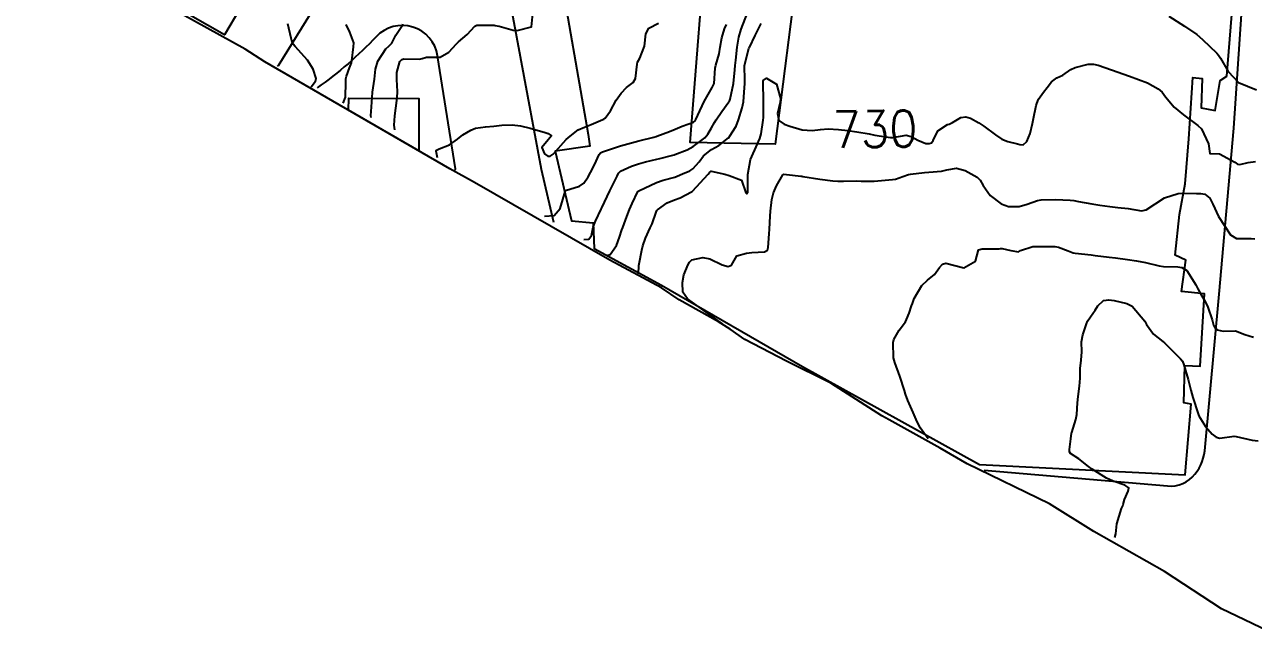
# Model space of a CAD drawing. Header units: metres. Extents: x 307586 to 320046, y 7427249 to 7434250.
# Drawn here: x 309150.5 to 309286, y 7432390.5 to 7432458.1 of the extents above; entities that cross this region are included whole.
import ezdxf
from ezdxf.enums import TextEntityAlignment as Align

# ---------------------------------------------------------------- set-up
doc = ezdxf.new("R2010")
doc.units = ezdxf.units.M
doc.header["$MEASUREMENT"] = 0
for name, color, linetype in [('Area', 45, 'Continuous'), ('Cotas', 45, 'Continuous'), ('Curvas de Nivel 1m', 11, 'Continuous'), ('Curvas de Nivel 5m', 15, 'Continuous'), ('Edificações', 30, 'Continuous'), ('Vias Primárias', 230, 'Continuous')]:
    doc.layers.add(name, color=color, linetype=linetype)
doc.styles.add('Style-STANDARD', font='STANDARD.shx')

msp = doc.modelspace()

# ---------------------------------------------------------------- linework, layer by layer
at = {"layer": 'Area'}
msp.add_polyline3d([(309289.31, 7432390.45, 742.07), (309282.46, 7432393.72, 733.57), (309276.19, 7432397.81, 733.32), (309268.39, 7432402.23, 732.93), (309263.52, 7432405.29, 732.81), (309254.42, 7432409.7, 735.66), (309251.45, 7432411.41, 736.13), (309245.83, 7432414.53, 735.81), (309245.02, 7432414.97, 735.9), (309239.41, 7432418.59, 734.69), (309234.51, 7432420.99, 735.05), (309229.93, 7432423.4, 734.57), (309228.29, 7432424.54, 734.34), (309227.02, 7432425.32, 734.11), (309222.7, 7432427.75, 734.24), (309220.72, 7432429.08, 734.03), (309215.04, 7432432.12, 733.75), (309200.13, 7432440.68, 726.29), (309197.41, 7432442.19, 726.09), (309177.03, 7432453.99, 731.94), (309174.84, 7432455.38, 723.95), (309165.08, 7432460.79, 727.48)], dxfattribs=at)
at = {"layer": 'Curvas de Nivel 1m', "flags": 128}
for points, elevation in [([(309212.18, 7432434.39), (309212.73, 7432434.46), (309213.03, 7432434.85), (309213.22, 7432435.77), (309213.46, 7432436.44), (309214.08, 7432437.76), (309214.11, 7432437.81), (309214.15, 7432437.89), (309215.04, 7432439.75), (309215.84, 7432441.39), (309216.01, 7432441.73), (309216.09, 7432441.84), (309216.2, 7432441.92), (309217.42, 7432442.5), (309218.21, 7432442.76), (309218.96, 7432442.95), (309220.22, 7432443.26), (309220.55, 7432443.34), (309221.84, 7432443.66), (309222.14, 7432443.74), (309222.22, 7432443.77), (309223.58, 7432444.29), (309224.23, 7432444.64), (309225.52, 7432445.62), (309225.86, 7432446.01), (309226.26, 7432446.71), (309226.59, 7432447.29), (309226.78, 7432447.6), (309227.37, 7432448.51), (309228.17, 7432449.59), (309228.22, 7432449.66), (309228.3, 7432449.88), (309228.66, 7432451.58), (309228.81, 7432453.11), (309228.85, 7432453.58), (309228.92, 7432454.15), (309229.08, 7432455.58), (309229.27, 7432456.69), (309229.53, 7432457.57), (309230.23, 7432459.38)], 728), ([(309276.66, 7432459.01), (309278.4, 7432457.93), (309279.73, 7432456.98), (309280.38, 7432456.44), (309281.95, 7432454.95), (309282.14, 7432454.73), (309282.36, 7432454.39), (309283.21, 7432452.93), (309284.32, 7432451.71), (309286.31, 7432450.89)], 729), ([(309182.11, 7432451.24), (309182.61, 7432451.84), (309182.69, 7432452.14), (309182.33, 7432453.19), (309181.7, 7432454.15), (309180.36, 7432455.67), (309180.13, 7432455.94), (309180.04, 7432456.16), (309179.93, 7432456.6), (309179.56, 7432458.17)], 722), ([(309185.64, 7432449.43), (309185.89, 7432450.1), (309185.94, 7432451.73), (309185.96, 7432452.1), (309186.01, 7432452.4), (309186.33, 7432453.32), (309186.55, 7432453.88), (309186.59, 7432454.09), (309186.79, 7432455.65), (309186.83, 7432456.09), (309186.38, 7432457.25), (309185.98, 7432458.1)], 723), ([(309188.74, 7432447.83), (309188.71, 7432448.06), (309188.73, 7432448.51), (309188.83, 7432450.06), (309188.89, 7432450.65), (309189.1, 7432452.06), (309189.22, 7432453.17), (309189.46, 7432454.05), (309190.36, 7432455.41), (309190.68, 7432455.71), (309191, 7432456.03), (309191.47, 7432456.93), (309192.19, 7432458.02), (309192.24, 7432458.17)], 724), ([(309196.05, 7432443.41), (309195.89, 7432444.14), (309195.95, 7432444.25), (309196.23, 7432444.38), (309197.37, 7432444.82), (309198.24, 7432445.47), (309198.84, 7432445.94), (309199.73, 7432446.44), (309200.25, 7432446.66), (309201.34, 7432446.82), (309202.26, 7432446.91), (309203.14, 7432447.01), (309204.26, 7432447.04), (309205.19, 7432446.93), (309206.26, 7432446.67), (309207.9, 7432446.19), (309208.25, 7432446.08), (309208.62, 7432445.82), (309208.24, 7432445.38), (309207.53, 7432444.53), (309207.83, 7432443.83), (309208.22, 7432443.57), (309208.47, 7432443.58), (309208.78, 7432443.82), (309210.24, 7432445.42), (309210.44, 7432445.6), (309210.67, 7432445.8), (309211.54, 7432446.5), (309212.26, 7432446.78), (309212.98, 7432447.06), (309214.27, 7432447.62), (309214.37, 7432447.66), (309214.53, 7432447.76), (309215.11, 7432448.58), (309215.75, 7432449.74), (309216.3, 7432450.53), (309216.89, 7432451.14), (309217.6, 7432451.72), (309217.88, 7432452.15), (309218.04, 7432453.71), (309218.11, 7432453.95), (309218.35, 7432454.37), (309218.88, 7432455.7), (309219, 7432457.08), (309219.35, 7432457.7), (309220.4, 7432458.26)], 726), ([(309207.83, 7432436.98), (309208.9, 7432437.06), (309209.56, 7432437.81), (309210.17, 7432439.8), (309211.69, 7432440.28), (309212.18, 7432440.62), (309212.66, 7432441.3), (309212.91, 7432441.77), (309213.34, 7432442.64), (309213.88, 7432443.76), (309214.03, 7432443.96), (309214.23, 7432444.06), (309214.69, 7432444.22), (309216.23, 7432444.73), (309217.01, 7432444.95), (309218.24, 7432445.26), (309219.9, 7432445.69), (309220.16, 7432445.76), (309220.24, 7432445.8), (309221.61, 7432446.31), (309222.26, 7432446.57), (309223.03, 7432446.88), (309224.27, 7432447.34), (309224.43, 7432447.47), (309224.53, 7432447.64), (309224.73, 7432448.09), (309225.45, 7432449.62), (309226.31, 7432451.17), (309226.48, 7432451.44), (309226.53, 7432451.61), (309226.67, 7432453.28), (309226.73, 7432453.61), (309227.09, 7432454.87), (309227.2, 7432455.6), (309227.37, 7432456.61), (309227.68, 7432457.6), (309227.89, 7432458.1)], 727), ([(309214.72, 7432432.65), (309215.08, 7432432.75), (309215.77, 7432433.74), (309216.11, 7432434.68), (309216.36, 7432435.48), (309216.46, 7432435.73), (309216.92, 7432436.95), (309217.2, 7432437.72), (309217.49, 7432438.39), (309218.14, 7432439.71), (309218.16, 7432439.73), (309218.17, 7432439.74), (309218.23, 7432439.77), (309220.18, 7432440.69), (309220.92, 7432440.94), (309222.19, 7432441.29), (309222.46, 7432441.38), (309223.07, 7432441.65), (309223.86, 7432441.98), (309224.2, 7432442.21), (309224.88, 7432442.97), (309225.38, 7432443.62), (309226.23, 7432444.31), (309227.07, 7432444.76), (309228.13, 7432445.59), (309228.18, 7432445.65), (309228.25, 7432445.75), (309228.96, 7432446.88), (309229.24, 7432447.58), (309229.64, 7432448.92), (309229.77, 7432449.57), (309229.88, 7432451.14), (309229.93, 7432451.57), (309229.93, 7432451.96), (309229.9, 7432453.57), (309230.36, 7432455.46), (309230.4, 7432455.52), (309230.42, 7432455.56), (309231.07, 7432456.87), (309231.38, 7432457.55), (309231.73, 7432458.22)], 729), ([(309227.47, 7432425.11), (309223.61, 7432427.86), (309223.1, 7432428.59), (309223.04, 7432429.65), (309223.19, 7432430.52), (309223.68, 7432431.64), (309223.82, 7432431.9), (309224.08, 7432432.15), (309225.3, 7432432.41), (309226.08, 7432432.28), (309227.41, 7432431.6), (309228.07, 7432431.44), (309228.46, 7432431.58), (309229.05, 7432432.61), (309230.09, 7432432.91), (309230.68, 7432432.97), (309232.1, 7432433.06), (309232.41, 7432433.23), (309232.49, 7432433.54), (309232.62, 7432435.03), (309232.65, 7432435.53), (309232.71, 7432436.97), (309232.75, 7432437.53), (309232.9, 7432438.8), (309233.07, 7432439.53), (309233.4, 7432440.31), (309234.11, 7432441.52), (309234.14, 7432441.57), (309234.19, 7432441.6), (309235.16, 7432441.51), (309236.09, 7432441.39), (309236.19, 7432441.37), (309236.32, 7432441.36), (309238.19, 7432441.06), (309239.61, 7432440.87), (309240.19, 7432440.83), (309240.78, 7432440.84), (309242.19, 7432440.86), (309242.76, 7432440.85), (309244.19, 7432440.82), (309245.8, 7432440.99), (309246.19, 7432441.01), (309246.52, 7432441.04), (309247.35, 7432441.36), (309247.98, 7432441.57), (309248.2, 7432441.61), (309249.73, 7432441.8), (309250.2, 7432441.83), (309251.59, 7432441.92), (309252.2, 7432442.08), (309253.24, 7432442.26), (309254.2, 7432442), (309255.53, 7432441.26), (309255.86, 7432440.93), (309256.18, 7432440.35), (309256.97, 7432439.24), (309258.16, 7432438.32), (309258.99, 7432438.05), (309260.16, 7432438.06), (309261.06, 7432438.29), (309262.17, 7432438.69), (309262.57, 7432438.77), (309264.17, 7432438.83), (309265.78, 7432438.75), (309266.17, 7432438.7), (309266.69, 7432438.61), (309268.17, 7432438.34), (309269.06, 7432438.2), (309270.16, 7432438.06), (309271.03, 7432437.95), (309272.16, 7432437.81), (309273.64, 7432437.57), (309274.16, 7432437.68), (309276.17, 7432439.01), (309277.7, 7432439.47), (309278.18, 7432439.51), (309279.69, 7432439.46), (309280.18, 7432439.46), (309280.61, 7432439.4), (309281.16, 7432438.96), (309281.5, 7432438.29), (309282.15, 7432436.94), (309283.44, 7432434.93), (309284.12, 7432434.52), (309285.75, 7432434.53), (309286.12, 7432434.47)], 731), ([(309250.13, 7432412.46), (309249.3, 7432413.61), (309248.9, 7432414.31), (309248.46, 7432415.34), (309247.9, 7432416.68), (309247.64, 7432417.35), (309247.51, 7432417.76), (309247.02, 7432419.36), (309246.45, 7432420.86), (309246.32, 7432421.37), (309246.28, 7432423.06), (309246.35, 7432423.37), (309246.93, 7432424.43), (309247.62, 7432425.35), (309247.76, 7432425.59), (309248.02, 7432426.29), (309248.3, 7432427.08), (309248.39, 7432427.34), (309248.59, 7432427.9), (309249.44, 7432429.33), (309250.06, 7432429.92), (309250.84, 7432430.54), (309251.38, 7432431.31), (309251.71, 7432431.67), (309252.08, 7432431.81), (309254.07, 7432431.28), (309255.33, 7432432.02), (309255.67, 7432433.26), (309256.1, 7432433.36), (309257.95, 7432433.39), (309258.1, 7432433.4), (309258.29, 7432433.42), (309259.26, 7432433.21), (309260.1, 7432433.05), (309260.19, 7432433.11), (309260.32, 7432433.2), (309261.65, 7432433.64), (309262.11, 7432433.65), (309263.65, 7432433.62), (309264.11, 7432433.63), (309264.51, 7432433.56), (309265.56, 7432433.14), (309266.1, 7432432.94), (309266.33, 7432432.9), (309268.1, 7432432.7), (309268.55, 7432432.65), (309270.09, 7432432.47), (309270.79, 7432432.38), (309272.09, 7432432.2), (309273.08, 7432432.06), (309274.09, 7432431.87), (309275.61, 7432431.49), (309276.08, 7432431.43), (309277.66, 7432431.41), (309278.08, 7432431.32), (309278.63, 7432430.98), (309279.63, 7432429.4), (309279.87, 7432428.97), (309280.05, 7432428.64), (309280.65, 7432427.57), (309280.96, 7432426.96), (309281.42, 7432425.54), (309281.59, 7432424.95), (309281.74, 7432424.69), (309282, 7432424.46), (309282.64, 7432424.29), (309284, 7432424.33), (309285.04, 7432423.95), (309285.99, 7432423.65)], 732), ([(309270.72, 7432401.57), (309270.81, 7432401.99), (309270.91, 7432403.07), (309271.45, 7432404.76), (309271.57, 7432405.06), (309271.61, 7432405.22), (309271.77, 7432405.76), (309272.18, 7432406.66), (309272.25, 7432407.06), (309271.8, 7432407.32), (309270.51, 7432407.79), (309269.8, 7432408.11), (309268.21, 7432409.11), (309267.82, 7432409.4), (309266.72, 7432410.23), (309265.83, 7432410.84), (309265.71, 7432411.01), (309265.7, 7432411.13), (309265.71, 7432411.25), (309265.85, 7432412.43), (309265.93, 7432413.06), (309265.95, 7432413.13), (309266.42, 7432414.58), (309266.5, 7432415.12), (309266.6, 7432416.42), (309266.68, 7432417.12), (309266.82, 7432418.23), (309266.87, 7432419.12), (309266.87, 7432420.19), (309266.99, 7432421.12), (309267.06, 7432422.02), (309267.04, 7432423.12), (309267.19, 7432423.92), (309267.58, 7432425.11), (309267.71, 7432425.41), (309268.01, 7432425.88), (309268.52, 7432426.61), (309268.85, 7432427.1), (309269.45, 7432427.68), (309270.04, 7432427.77), (309270.65, 7432427.69), (309272.04, 7432427.37), (309272.63, 7432427.05), (309274.01, 7432425.39), (309274.21, 7432425.04), (309274.95, 7432423.98), (309275.98, 7432423.17), (309276.19, 7432423.01), (309277.96, 7432421.24), (309278.15, 7432420.99), (309278.32, 7432420.61), (309278.79, 7432418.98), (309279.08, 7432417.82), (309279.3, 7432416.98), (309279.89, 7432415.18), (309279.98, 7432414.97), (309280.71, 7432413.79), (309281.43, 7432412.95), (309281.86, 7432412.61), (309282.27, 7432412.52), (309283.86, 7432412.72), (309284.08, 7432412.7), (309285.85, 7432412.29), (309286.49, 7432412.24)], 733)]:
    msp.add_lwpolyline(points, dxfattribs=dict(at, elevation=elevation))
at = {"layer": 'Curvas de Nivel 5m', "flags": 128}
for points, elevation in [([(309191.35, 7432446.48), (309191.28, 7432447.01), (309191.33, 7432448.03), (309191.45, 7432448.86), (309191.6, 7432450.03), (309191.63, 7432450.7), (309191.56, 7432452.03), (309191.56, 7432452.8), (309191.89, 7432454.02), (309192.12, 7432454.25), (309192.35, 7432454.32), (309194.06, 7432454.29), (309194.35, 7432454.34), (309194.85, 7432454.5), (309196.35, 7432454.49), (309197.28, 7432455.03), (309198.14, 7432455.95), (309198.24, 7432456.07), (309198.37, 7432456.2), (309199.31, 7432457.01), (309200.18, 7432457.92), (309200.39, 7432458.01), (309202.28, 7432458.01), (309202.39, 7432458), (309202.84, 7432457.9), (309204.39, 7432457.48), (309204.82, 7432457.44), (309206.39, 7432457.85), (309206.59, 7432459.67)], 725), ([(309218.2, 7432430.64), (309218.25, 7432431.53), (309218.28, 7432431.71), (309218.58, 7432433.22), (309218.68, 7432433.7), (309218.98, 7432434.57), (309219.5, 7432435.69), (309219.69, 7432436.13), (309220.15, 7432437.4), (309220.23, 7432437.6), (309220.3, 7432437.68), (309221.38, 7432438.45), (309222.16, 7432438.77), (309222.81, 7432439.01), (309224.03, 7432439.64), (309224.12, 7432439.69), (309224.17, 7432439.73), (309225.89, 7432441.61), (309226.02, 7432441.79), (309226.2, 7432441.94), (309227.73, 7432441.59), (309228.19, 7432441.47), (309229.56, 7432440.95), (309230.02, 7432439.56), (309230.1, 7432439.49), (309230.17, 7432439.49), (309230.23, 7432439.51), (309230.25, 7432439.56), (309230.25, 7432441.5), (309230.26, 7432441.56), (309230.56, 7432443.21), (309230.68, 7432443.56), (309231.17, 7432444.62), (309231.58, 7432445.55), (309231.74, 7432446.06), (309231.96, 7432447.54), (309231.98, 7432447.84), (309231.99, 7432449.54), (309231.99, 7432449.84), (309231.94, 7432451.54), (309231.93, 7432451.93), (309232.32, 7432452.17), (309233.4, 7432451.53), (309233.86, 7432449.96), (309233.81, 7432449.52), (309233.52, 7432448.29), (309233.67, 7432447.53), (309234.27, 7432447.12), (309234.87, 7432446.9), (309236.26, 7432446.5), (309237.33, 7432446.41), (309238.26, 7432446.54), (309239.12, 7432446.6), (309240.26, 7432446.54), (309241.27, 7432446.42), (309242.26, 7432446.28), (309243.61, 7432446.05), (309244.25, 7432445.92), (309245.99, 7432445.63), (309246.25, 7432445.64), (309247.7, 7432445.9), (309248.25, 7432445.77), (309249, 7432445.34), (309249.89, 7432444.98), (309250.24, 7432444.98), (309250.49, 7432445.07), (309250.68, 7432445.32), (309251.18, 7432446.39), (309252.27, 7432447.06), (309252.45, 7432447.12), (309252.8, 7432447.29), (309253.72, 7432447.84), (309254.28, 7432447.92), (309254.79, 7432447.78), (309255.71, 7432447.26), (309256.27, 7432446.88), (309257.55, 7432445.94), (309258.25, 7432445.47), (309258.9, 7432445.22), (309259.99, 7432444.96), (309260.24, 7432444.89), (309260.61, 7432444.83), (309261.01, 7432445.19), (309261.36, 7432446.08), (309261.62, 7432447.19), (309261.73, 7432447.73), (309262.03, 7432449.18), (309262.09, 7432449.39), (309262.3, 7432449.85), (309262.85, 7432450.63), (309263.25, 7432451.17), (309263.73, 7432451.76), (309264.33, 7432452.23), (309264.97, 7432452.52), (309265.84, 7432453.14), (309266.35, 7432453.36), (309267.75, 7432453.71), (309268.35, 7432453.74), (309268.87, 7432453.62), (309270.34, 7432453.09), (309272.33, 7432452.4), (309273.33, 7432452.05), (309274.32, 7432451.66), (309275.5, 7432451.02), (309275.93, 7432450.64), (309276.3, 7432450.12), (309277.24, 7432449), (309278.28, 7432448.14), (309279.85, 7432446.97), (309280.27, 7432446.6), (309281.04, 7432444.96), (309281.17, 7432443.9), (309282.23, 7432443.85), (309283.94, 7432442.92), (309284.22, 7432442.72), (309284.47, 7432442.67), (309285.4, 7432442.9), (309286.22, 7432443.01)], 730)]:
    msp.add_lwpolyline(points, dxfattribs=dict(at, elevation=elevation))
at = {"layer": 'Edificações'}
for points in [[(309236.66, 7432471.39), (309233.25, 7432444.92), (309223.91, 7432445.11), (309225.83, 7432469.74)], [(309174.23, 7432459.75), (309172.57, 7432456.94), (309153.56, 7432467.79)], [(309209.31, 7432465.17), (309212.66, 7432445.97), (309212.85, 7432444.7), (309209.03, 7432444.13), (309210.82, 7432436.47), (309213.19, 7432436.24), (309213.31, 7432433.41), (309220.73, 7432429.38), (309236.27, 7432420.43), (309255.78, 7432409.61), (309278.46, 7432408.47), (309279.13, 7432416.27), (309278.31, 7432416.41), (309278.42, 7432420.52), (309280.12, 7432420.46), (309280.59, 7432428.41), (309278.07, 7432428.66), (309278.53, 7432432.13), (309277.36, 7432432.67), (309277.82, 7432437.17), (309278.46, 7432440.54), (309278.88, 7432445.51), (309279.32, 7432452.25), (309280.35, 7432452.14), (309280.22, 7432448.9), (309281.76, 7432448.61), (309282.3, 7432451.93), (309283.04, 7432452.42), (309283.62, 7432459.18)]]:
    msp.add_lwpolyline(points, dxfattribs=at)
at = {"layer": 'Edificações', "elevation": 729.29}
msp.add_lwpolyline([(309186.25, 7432448.65), (309186.26, 7432449.99), (309193.99, 7432449.95), (309194, 7432444.16)], close=True, dxfattribs=at)
at = {"layer": 'Vias Primárias'}
for points in [[(309178.42, 7432453.51), (309178.51, 7432453.59), (309186.54, 7432466.55), (309189.7, 7432472.73, 0.116466), (309192.15, 7432482.71), (309194.28, 7432505.98), (309196.71, 7432528.77, 0.497864), (309191.49, 7432533.68), (309169.86, 7432535.85), (309154.8, 7432537.34, 0.399403), (309150.53, 7432534.01)], [(309256.29, 7432409), (309276.5, 7432407.25, 0.251817), (309279.54, 7432408.56, 0.153566), (309280.67, 7432411.51), (309282.22, 7432428.38), (309283.83, 7432446.66), (309284.71, 7432459.74, 0.167238), (309282.97, 7432466.14, 0.174293), (309277.16, 7432470.38, 0.088036), (309270.56, 7432471.1), (309253.16, 7432472.58), (309211.04, 7432475.83, 0.244723), (309203.93, 7432472.8, 0.25559), (309202.83, 7432467.02), (309207.46, 7432442.17), (309208.84, 7432436.3)], [(309198, 7432442.05), (309198.02, 7432442.19), (309196.06, 7432454.66, 0.62394), (309189.29, 7432456.75, -0.051363), (309182.79, 7432451.12)]]:
    msp.add_lwpolyline(points, format="xyb", dxfattribs=at)

# ---------------------------------------------------------------- texts
at = {"layer": 'Cotas', "style": 'Style-STANDARD'}
msp.add_text('730', height=4, rotation=0.9068, dxfattribs=at).set_placement((309244.27, 7432446.57, 730), align=Align.MIDDLE_CENTER)

doc.saveas('drawing.dxf')
